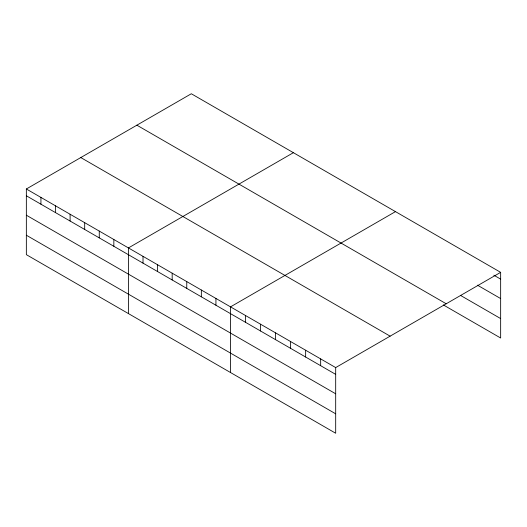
<?xml version="1.0" encoding="UTF-8"?>
<svg xmlns="http://www.w3.org/2000/svg" width="527" height="527" viewBox="0 0 527 527"><rect width="100%" height="100%" fill="white"/><g stroke="black" fill="none" stroke-linecap="round" stroke-linejoin="round"><path stroke-width="0.79" d="M26.35 188.989L335.686 367.582L335.686 433.247L26.35 254.653L26.35 188.989L191.314 93.753L500.65 272.347L500.65 338.011L443.279 304.889M293.394 152.685L128.43 247.927L128.43 313.591M395.474 211.623L230.51 306.866L230.51 372.53M335.686 367.582L500.65 272.347M493.819 275.193L500.65 279.132M477.429 285.16L500.65 298.565M460.354 295.318L500.65 318.578M136.875 125.182L446.211 303.776M80.789 157.56L390.125 336.154M26.35 195.78L335.686 374.374M26.35 215.207L335.686 393.801M26.35 235.226L335.686 413.82M320.66 358.913L320.66 365.698M305.64 350.238L305.64 357.023M290.614 341.562L290.614 348.354M275.588 332.886L275.588 339.678M260.562 324.21L260.562 331.002M245.536 315.541L245.536 322.326M215.932 298.447L215.932 305.232M201.347 290.028L201.347 296.813M186.762 281.602L186.762 288.394M172.177 273.184L172.177 279.975M157.599 264.765L157.599 271.557M143.015 256.346L143.015 263.138M113.845 239.508L113.845 246.3M99.267 231.089L99.267 237.875M84.682 222.671L84.682 229.456M70.098 214.252L70.098 221.037M55.513 205.833L55.513 212.618M40.935 197.408L40.935 204.199"/></g></svg>
